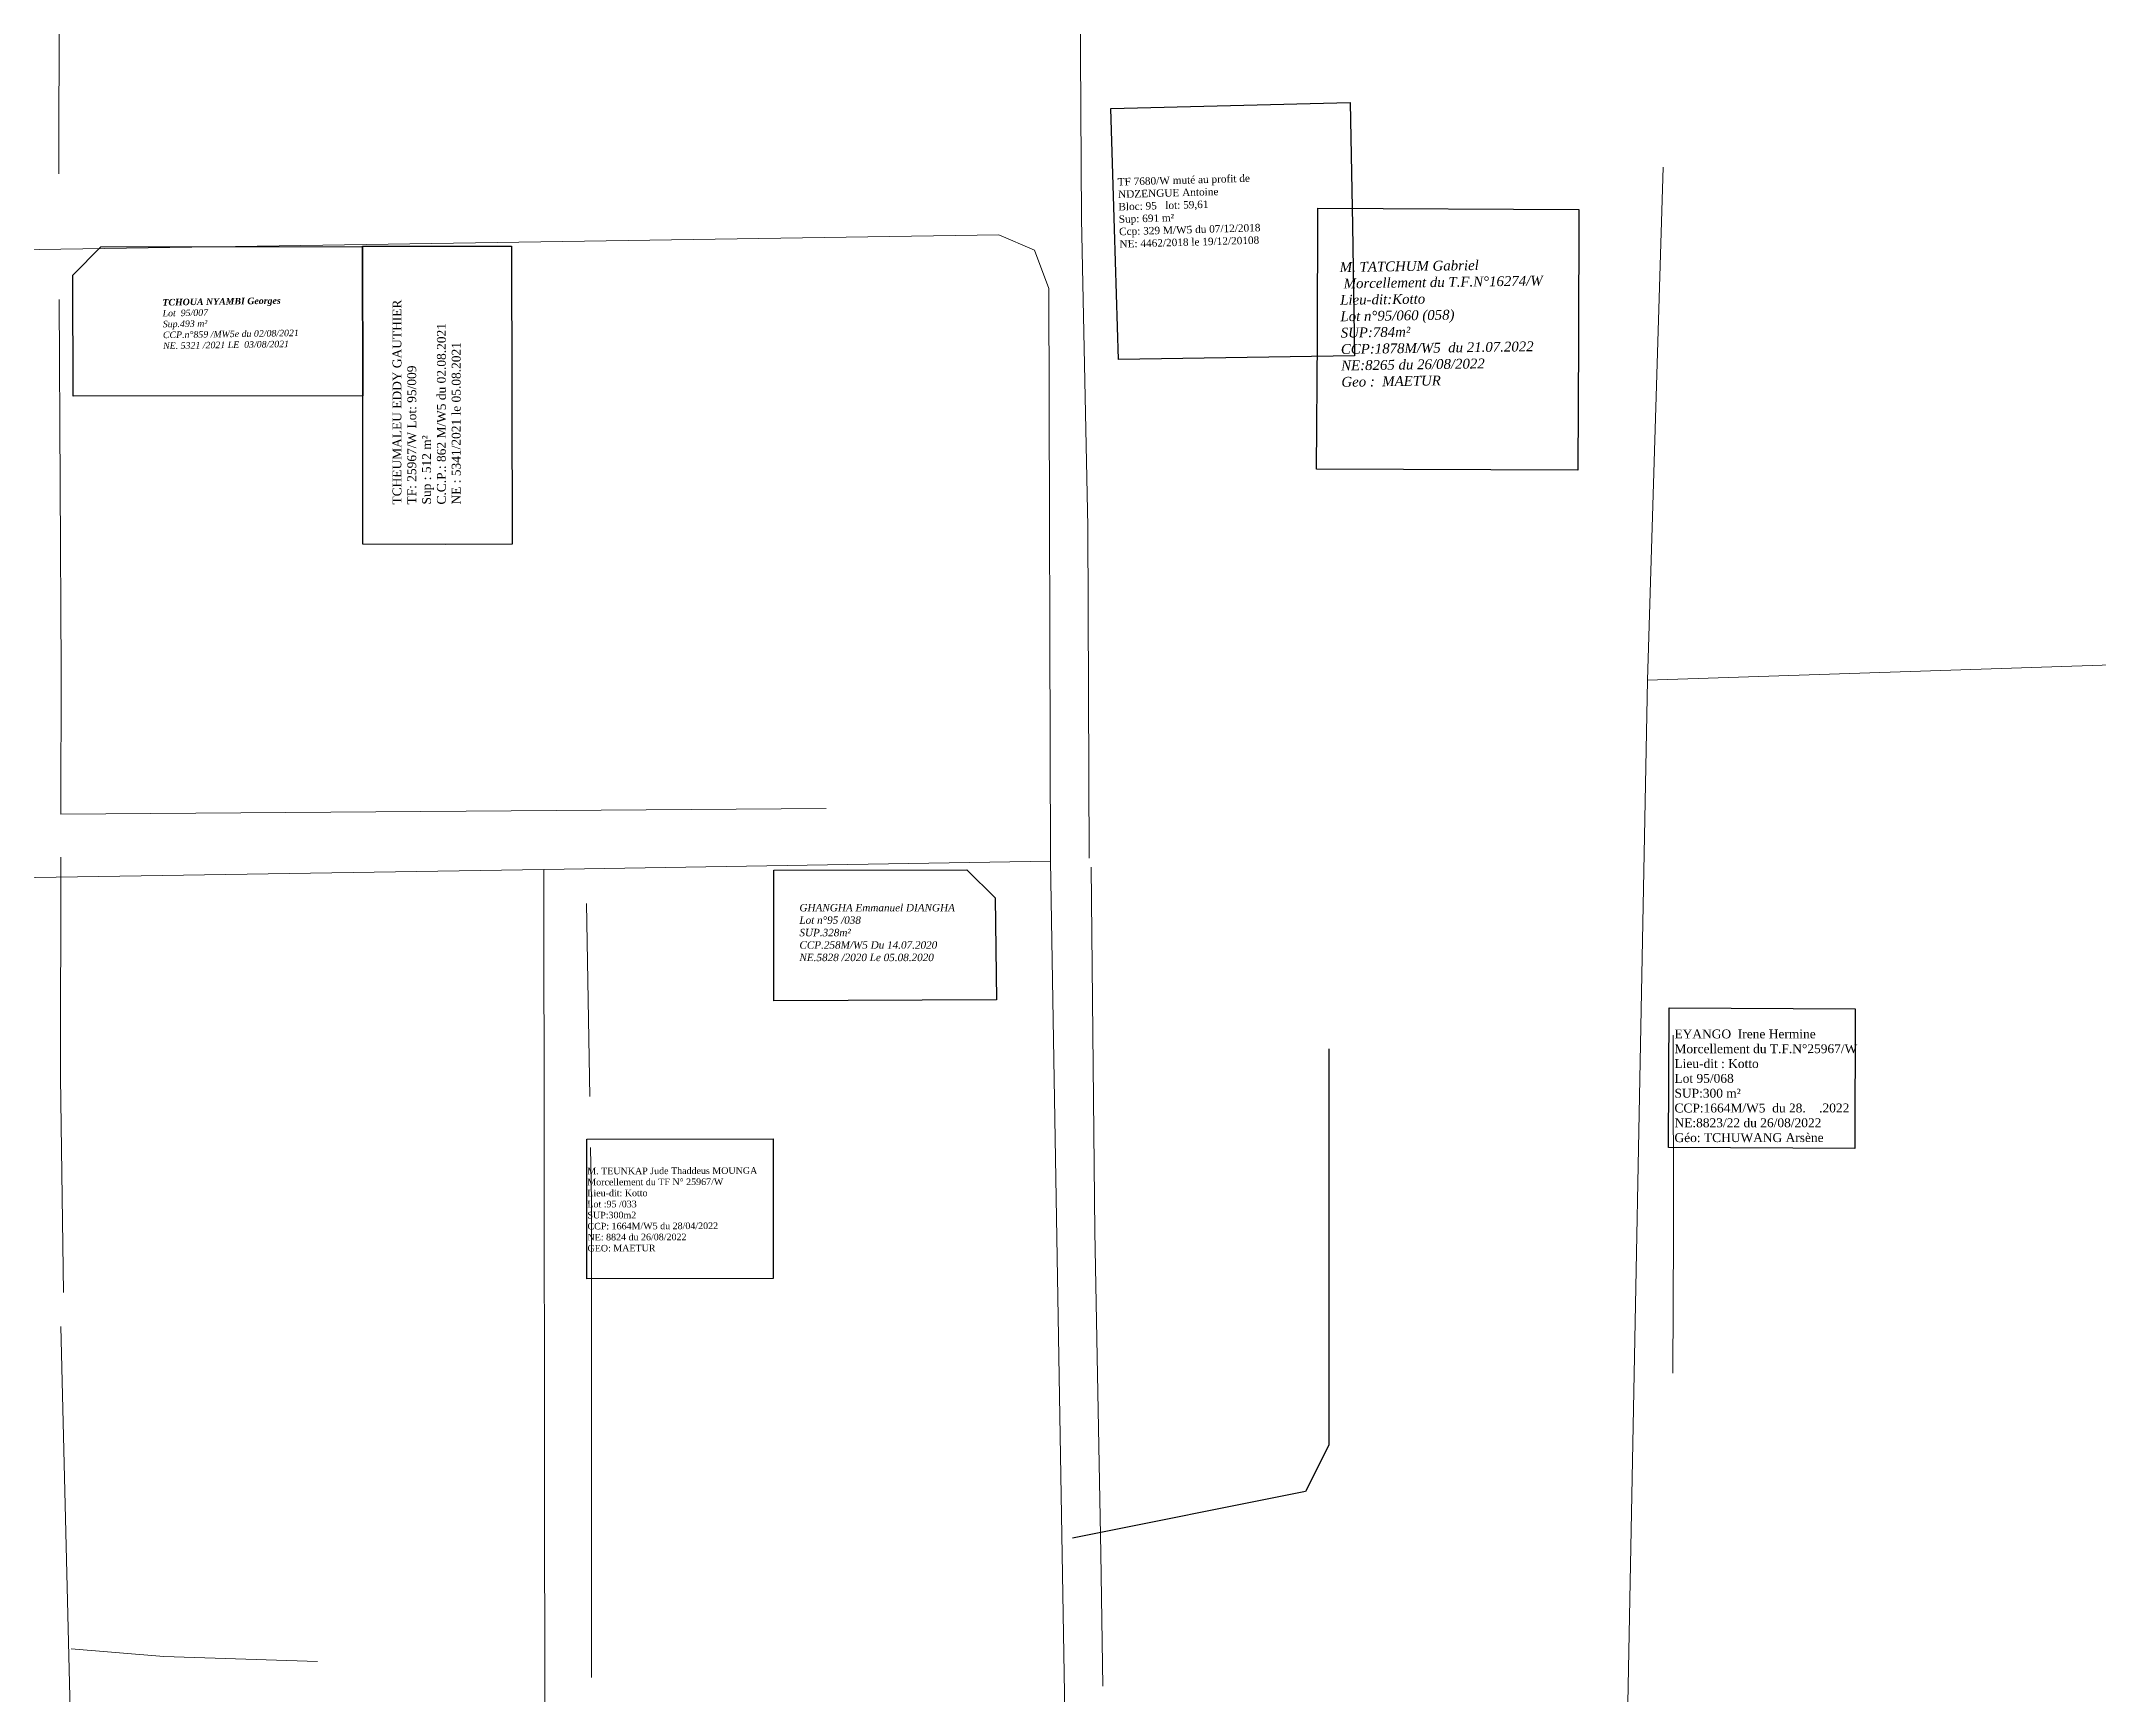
# Model space of a CAD drawing. Header units: millimetres. Extents: x 579832 to 917290, y 449831 to 1452191.
# Drawn here: x 583173 to 583393.7, y 451868.2 to 452045.6 of the extents above; entities that cross this region are included whole.
import ezdxf

# ---------------------------------------------------------------- set-up
doc = ezdxf.new("R2010")
doc.units = ezdxf.units.MM
doc.header["$LTSCALE"] = 10
doc.layers.add('drains_fossés', color=120, linetype='Continuous', lineweight=20)
doc.layers.add('Roads_others', color=24, linetype='Continuous', lineweight=9)
for name, color, linetype in [('end maj 26 02 2021', 7, 'Continuous'), ('MAJ AOUT 2021', 7, 'Continuous'), ('MAJ JUILLET 06.07.2021', 7, 'Continuous'), ('Parcelle MAJ', 6, 'Continuous')]:
    doc.layers.add(name, color=color, linetype=linetype)
doc.styles.add('Times 1.0', font='times.ttf', dxfattribs={"width": 0.99, "height": 1})

# ---------------------------------------------------------------- blocks, each defined once
blk = doc.blocks.new('A$C30041796')
at = {"layer": 'MAJ JUILLET 06.07.2021', "insert": (-21.48, -5.62), "char_height": 0.7, "width": 52.4143, "attachment_point": 1, "rotation": 0.8874}
blk.add_mtext('{\\fTimes New Roman|b1|i1|c0|p18;\\C7;TCHOUA NYAMBI Georges\\P\\fTimes New Roman|b0|i1|c0|p18;Lot  95/007\\PSup.493 m²\\PCCP.n°859 /MW5e du 02/08/2021\\PNE. 5321 /2021 LE  03/08/2021 }', dxfattribs=at)

msp = doc.modelspace()

# ---------------------------------------------------------------- linework, layer by layer
at = {"color": 1, "flags": 128}
msp.add_lwpolyline([(583309.93, 452027.66), (583337.94, 452027.53), (583337.88, 452013.56), (583337.82, 451999.56), (583309.8, 451999.68), (583309.88, 452013.67)], close=True, dxfattribs=at)
msp.add_lwpolyline([(583309.93, 452027.66), (583337.94, 452027.53), (583337.88, 452013.56), (583337.82, 451999.56), (583309.8, 451999.68), (583309.88, 452013.67)], close=True, dxfattribs=at)
msp.add_lwpolyline([(583309.93, 452027.66), (583337.94, 452027.53), (583337.88, 452013.56), (583337.82, 451999.56), (583309.8, 451999.68), (583309.88, 452013.67)], close=True, dxfattribs=at)
msp.add_lwpolyline([(583309.93, 452027.66), (583337.94, 452027.53), (583337.88, 452013.56), (583337.82, 451999.56), (583309.8, 451999.68), (583309.88, 452013.67)], close=True, dxfattribs=at)
at = {"color": 150, "flags": 128}
msp.add_lwpolyline([(583179.37, 452023.52), (583207.46, 452023.54), (583207.5, 452007.55), (583176.42, 452007.5), (583176.37, 452020.49)], close=True, dxfattribs=at)
msp.add_lwpolyline([(583179.37, 452023.52), (583207.46, 452023.54), (583207.5, 452007.55), (583176.42, 452007.5), (583176.37, 452020.49)], close=True, dxfattribs=at)
msp.add_lwpolyline([(583179.37, 452023.52), (583207.46, 452023.54), (583207.5, 452007.55), (583176.42, 452007.5), (583176.37, 452020.49)], close=True, dxfattribs=at)
msp.add_lwpolyline([(583179.37, 452023.52), (583207.46, 452023.54), (583207.5, 452007.55), (583176.42, 452007.5), (583176.37, 452020.49)], close=True, dxfattribs=at)
at = {"color": 7, "flags": 128}
msp.add_lwpolyline([(583231.51, 451927.81), (583251.51, 451927.85), (583251.51, 451912.84), (583231.53, 451912.81)], close=True, dxfattribs=at)
msp.add_lwpolyline([(583231.51, 451927.81), (583251.51, 451927.85), (583251.51, 451912.84), (583231.53, 451912.81)], close=True, dxfattribs=at)
at = {"color": 5, "flags": 128}
msp.add_lwpolyline([(583231.51, 451927.81), (583251.51, 451927.85), (583251.51, 451912.84), (583231.53, 451912.81)], close=True, dxfattribs=at)
msp.add_lwpolyline([(583231.51, 451927.81), (583251.51, 451927.85), (583251.51, 451912.84), (583231.53, 451912.81)], close=True, dxfattribs=at)
at = {"color": 2, "flags": 128}
msp.add_lwpolyline([(583231.51, 451927.81), (583251.51, 451927.85), (583251.51, 451912.84), (583231.53, 451912.81)], close=True, dxfattribs=at)
msp.add_lwpolyline([(583231.51, 451927.81), (583251.51, 451927.85), (583251.51, 451912.84), (583231.53, 451912.81)], close=True, dxfattribs=at)
at = {"layer": 'drains_fossés'}
for p, q in [((583174.93, 452055.69), (583174.87, 452031.34)), ((583174.93, 452055.69), (583174.87, 452031.34)), ((583257.2, 451963.28), (583175.09, 451962.66)), ((583257.2, 451963.28), (583175.09, 451962.66)), ((583231.49, 451953.07), (583231.83, 451932.37)), ((583231.49, 451953.07), (583231.83, 451932.37)), ((583175.09, 451907.69), (583176.22, 451860.37)), ((583175.09, 451907.69), (583176.22, 451860.37))]:
    msp.add_line(p, q, dxfattribs=at)
for points in [[(583284.21, 452086.68), (583284.33, 452067.84), (583284.59, 452026.53), (583285.26, 451993.51), (583285.4, 451957.94)], [(583284.21, 452086.68), (583284.33, 452067.84), (583284.59, 452026.53), (583285.26, 451993.51), (583285.4, 451957.94)], [(583174.92, 452017.88), (583175.11, 451978.1), (583175.09, 451962.66)], [(583174.92, 452017.88), (583175.11, 451978.1), (583175.09, 451962.66)], [(583175.09, 451958.04), (583175.07, 451934.41), (583175.36, 451911.35)], [(583175.09, 451958.04), (583175.07, 451934.41), (583175.36, 451911.35)], [(583285.6, 451956.97), (583286, 451917.89), (583286.67, 451883.38), (583286.88, 451869.12)], [(583285.6, 451956.97), (583286, 451917.89), (583286.67, 451883.38), (583286.88, 451869.12)], [(583348.05, 451938.96), (583348.07, 451917.55), (583348, 451902.69)], [(583348.05, 451938.96), (583348.07, 451917.55), (583348, 451902.69)], [(583231.92, 451926.92), (583232.01, 451921.22), (583232.03, 451870.05)], [(583231.92, 451926.92), (583232.01, 451921.22), (583232.03, 451870.05)], [(583176.21, 451873.14), (583186.13, 451872.3), (583202.63, 451871.78)], [(583176.21, 451873.14), (583186.13, 451872.3), (583202.63, 451871.78)]]:
    msp.add_lwpolyline(points, dxfattribs=at)
at = {"layer": 'end maj 26 02 2021', "color": 3}
msp.add_lwpolyline([(583313.41, 452039), (583313.66, 452025.81), (583313.88, 452011.82), (583288.55, 452011.45), (583288.13, 452025.44), (583287.74, 452038.37)], close=True, dxfattribs=at)
msp.add_lwpolyline([(583313.41, 452039), (583313.66, 452025.81), (583313.88, 452011.82), (583288.55, 452011.45), (583288.13, 452025.44), (583287.74, 452038.37)], close=True, dxfattribs=at)
msp.add_lwpolyline([(583313.41, 452039), (583313.66, 452025.81), (583313.88, 452011.82), (583288.55, 452011.45), (583288.13, 452025.44), (583287.74, 452038.37)], close=True, dxfattribs=at)
msp.add_lwpolyline([(583313.41, 452039), (583313.66, 452025.81), (583313.88, 452011.82), (583288.55, 452011.45), (583288.13, 452025.44), (583287.74, 452038.37)], close=True, dxfattribs=at)
at = {"layer": 'end maj 26 02 2021', "color": 150, "lineweight": -3, "flags": 128}
msp.add_lwpolyline([(583272.27, 451956.68), (583275.31, 451953.69), (583275.45, 451942.74), (583251.59, 451942.64), (583251.56, 451942.64), (583251.56, 451956.66), (583272.27, 451956.68)], close=True, dxfattribs=at)
msp.add_lwpolyline([(583272.27, 451956.68), (583275.31, 451953.69), (583275.45, 451942.74), (583251.59, 451942.64), (583251.56, 451942.64), (583251.56, 451956.66), (583272.27, 451956.68)], close=True, dxfattribs=at)
msp.add_lwpolyline([(583272.27, 451956.68), (583275.31, 451953.69), (583275.45, 451942.74), (583251.59, 451942.64), (583251.56, 451942.64), (583251.56, 451956.66), (583272.27, 451956.68)], close=True, dxfattribs=at)
msp.add_lwpolyline([(583272.27, 451956.68), (583275.31, 451953.69), (583275.45, 451942.74), (583251.59, 451942.64), (583251.56, 451942.64), (583251.56, 451956.66), (583272.27, 451956.68)], close=True, dxfattribs=at)
at = {"layer": 'end maj 26 02 2021', "flags": 128}
msp.add_lwpolyline([(583311.11, 451937.49), (583311.11, 451924.99), (583311.11, 451909.99), (583311.11, 451894.99), (583308.61, 451889.99), (583283.61, 451884.99)], dxfattribs=at)
msp.add_lwpolyline([(583311.11, 451937.49), (583311.11, 451924.99), (583311.11, 451909.99), (583311.11, 451894.99), (583308.61, 451889.99), (583283.61, 451884.99)], dxfattribs=at)
msp.add_lwpolyline([(583311.11, 451937.49), (583311.11, 451924.99), (583311.11, 451909.99), (583311.11, 451894.99), (583308.61, 451889.99), (583283.61, 451884.99)], dxfattribs=at)
msp.add_lwpolyline([(583311.11, 451937.49), (583311.11, 451924.99), (583311.11, 451909.99), (583311.11, 451894.99), (583308.61, 451889.99), (583283.61, 451884.99)], dxfattribs=at)
at = {"layer": 'MAJ AOUT 2021', "lineweight": -3, "flags": 128}
msp.add_lwpolyline([(583179.37, 452023.52), (583207.46, 452023.54)], dxfattribs=at)
msp.add_lwpolyline([(583179.37, 452023.52), (583207.46, 452023.54)], dxfattribs=at)
msp.add_lwpolyline([(583179.37, 452023.52), (583207.46, 452023.54)], dxfattribs=at)
msp.add_lwpolyline([(583179.37, 452023.52), (583207.46, 452023.54)], dxfattribs=at)
at = {"layer": 'MAJ AOUT 2021', "flags": 128}
msp.add_lwpolyline([(583223.45, 452023.61), (583223.49, 451991.61), (583216.37, 451991.59), (583207.48, 451991.64), (583207.47, 452007.61), (583207.46, 452023.6)], close=True, dxfattribs=at)
msp.add_lwpolyline([(583223.45, 452023.61), (583223.49, 451991.61), (583216.37, 451991.59), (583207.48, 451991.64), (583207.47, 452007.61), (583207.46, 452023.6)], close=True, dxfattribs=at)
msp.add_lwpolyline([(583223.45, 452023.61), (583223.49, 451991.61), (583216.37, 451991.59), (583207.48, 451991.64), (583207.47, 452007.61), (583207.46, 452023.6)], close=True, dxfattribs=at)
msp.add_lwpolyline([(583223.45, 452023.61), (583223.49, 451991.61), (583216.37, 451991.59), (583207.48, 451991.64), (583207.47, 452007.61), (583207.46, 452023.6)], close=True, dxfattribs=at)
at = {"layer": 'Parcelle MAJ', "color": 6, "lineweight": 30, "flags": 128}
msp.add_lwpolyline([(583347.63, 451941.89), (583367.59, 451941.77), (583367.54, 451926.78), (583347.56, 451926.91)], close=True, dxfattribs=at)
msp.add_lwpolyline([(583347.63, 451941.89), (583367.59, 451941.77), (583367.54, 451926.78), (583347.56, 451926.91)], close=True, dxfattribs=at)
msp.add_lwpolyline([(583347.63, 451941.89), (583367.59, 451941.77), (583367.54, 451926.78), (583347.56, 451926.91)], close=True, dxfattribs=at)
msp.add_lwpolyline([(583347.63, 451941.89), (583367.59, 451941.77), (583367.54, 451926.78), (583347.56, 451926.91)], close=True, dxfattribs=at)
msp.add_lwpolyline([(583347.63, 451941.89), (583367.59, 451941.77), (583367.54, 451926.78), (583347.56, 451926.91)], close=True, dxfattribs=at)
msp.add_lwpolyline([(583347.63, 451941.89), (583367.59, 451941.77), (583367.54, 451926.78), (583347.56, 451926.91)], close=True, dxfattribs=at)
at = {"layer": 'Roads_others'}
for p, q in [((583346.99, 452032.05), (583345.28, 451977.05)), ((583346.99, 452032.05), (583345.28, 451977.05)), ((583345.28, 451977.05), (583343.04, 451860.41)), ((583345.28, 451977.05), (583343.04, 451860.41)), ((583226.92, 451956.74), (583227.02, 451860.47)), ((583226.92, 451956.74), (583227.02, 451860.47))]:
    msp.add_line(p, q, dxfattribs=at)
for points in [[(583168.03, 452023.15), (583275.7, 452024.81), (583279.54, 452023.18), (583281.06, 452019.04), (583281.27, 451957.61), (583282.9, 451859.85)], [(583168.03, 452023.15), (583275.7, 452024.81), (583279.54, 452023.18), (583281.06, 452019.04), (583281.27, 451957.61), (583282.9, 451859.85)], [(583345.28, 451977.05), (583399.51, 451978.84), (583472.35, 451979.2)], [(583345.28, 451977.05), (583399.51, 451978.84), (583472.35, 451979.2)], [(583281.27, 451957.61), (583226.92, 451956.74), (583170.06, 451955.83)], [(583281.27, 451957.61), (583226.92, 451956.74), (583170.06, 451955.83)]]:
    msp.add_lwpolyline(points, dxfattribs=at)

# ---------------------------------------------------------------- block references
at = {"layer": 'MAJ AOUT 2021', "lineweight": -3}
msp.add_blockref('A$C30041796', (583207.46, 452023.54), dxfattribs=at)
msp.add_blockref('A$C30041796', (583207.46, 452023.54), dxfattribs=at)
msp.add_blockref('A$C30041796', (583207.46, 452023.54), dxfattribs=at)
msp.add_blockref('A$C30041796', (583207.46, 452023.54), dxfattribs=at)

# ---------------------------------------------------------------- texts
at = {"color": 7, "attachment_point": 1}
for s, insert, char_height, width, rotation in [('{\\fTimes New Roman|b0|i1|c0|p18;M. TATCHUM Gabriel\\P \\C1;Morcellement du T.F.N°16274/W\\P\\C7;Lieu-dit:Kotto\\PLot n°95/060 (058)\\PSUP:784m²\\PCCP:1878M/W5  du 21.07.2022\\PNE:8265 du 26/08/2022\\PGeo :  MAETUR}', (583312.27, 452021.87), 1.0552, 66.6405, 0.8465), ('{\\fTimes New Roman|b0|i1|c0|p18;M. TATCHUM Gabriel\\P \\C1;Morcellement du T.F.N°16274/W\\P\\C7;Lieu-dit:Kotto\\PLot n°95/060 (058)\\PSUP:784m²\\PCCP:1878M/W5  du 21.07.2022\\PNE:8265 du 26/08/2022\\PGeo :  MAETUR}', (583312.27, 452021.87), 1.0552, 66.6405, 0.8465), ('{\\fTimes New Roman|b0|i1|c0|p18;M. TATCHUM Gabriel\\P \\C1;Morcellement du T.F.N°16274/W\\P\\C7;Lieu-dit:Kotto\\PLot n°95/060 (058)\\PSUP:784m²\\PCCP:1878M/W5  du 21.07.2022\\PNE:8265 du 26/08/2022\\PGeo :  MAETUR}', (583312.27, 452021.87), 1.0552, 66.6405, 0.8465), ('{\\fTimes New Roman|b0|i1|c0|p18;M. TATCHUM Gabriel\\P \\C1;Morcellement du T.F.N°16274/W\\P\\C7;Lieu-dit:Kotto\\PLot n°95/060 (058)\\PSUP:784m²\\PCCP:1878M/W5  du 21.07.2022\\PNE:8265 du 26/08/2022\\PGeo :  MAETUR}', (583312.27, 452021.87), 1.0552, 66.6405, 0.8465), ('\\pt11,12.5,13;{\\fTimes New Roman|b0|i0|c0|p18;M. TEUNKAP Jude Thaddeus MOUNGA\\P\\C1;Morcellement du TF N° 25967/W\\P\\ptz;\\C7;Lieu-dit: Kotto\\P\\C256;Lot :95 /033\\PSUP:300m2\\PCCP: 1664M/W5 du 28/04/2022\\PNE: 8824 du 26/08/2022\\PGEO: MAETUR}', (583231.56, 451924.73), 0.7092, 26.1121, 0.1949), ('\\pt11,12.5,13;{\\fTimes New Roman|b0|i0|c0|p18;M. TEUNKAP Jude Thaddeus MOUNGA\\P\\C1;Morcellement du TF N° 25967/W\\P\\ptz;\\C7;Lieu-dit: Kotto\\P\\C256;Lot :95 /033\\PSUP:300m2\\PCCP: 1664M/W5 du 28/04/2022\\PNE: 8824 du 26/08/2022\\PGEO: MAETUR}', (583231.56, 451924.73), 0.7092, 26.1121, 0.1949)]:
    msp.add_mtext(s, dxfattribs=dict(at, insert=insert, char_height=char_height, width=width, rotation=rotation))
at = {"color": 2, "attachment_point": 1}
for s, insert, char_height, width, rotation in [('{\\fTimes New Roman|b0|i0|c186|p18;\\C7;EYANGO  Irene Hermine\\P\\C1;Morcellement du T.F.N°25967/W\\P\\C7;Lieu-dit : Kotto\\PLot 95/068\\PSUP:300 m²\\PCCP:1664M/W5  du 28.    .2022\\PNE:8823/22 du 26/08/2022\\P\\C1;G\\fTimes New Roman|b0|i0|c0|p18;éo: TCHUWANG Arsène}', (583348.19, 451939.56), 0.9532, 60.1962, 0.0215), ('{\\fTimes New Roman|b0|i0|c186|p18;\\C7;EYANGO  Irene Hermine\\P\\C1;Morcellement du T.F.N°25967/W\\P\\C7;Lieu-dit : Kotto\\PLot 95/068\\PSUP:300 m²\\PCCP:1664M/W5  du 28.    .2022\\PNE:8823/22 du 26/08/2022\\P\\C1;G\\fTimes New Roman|b0|i0|c0|p18;éo: TCHUWANG Arsène}', (583348.19, 451939.56), 0.9532, 60.1962, 0.0215), ('\\pt11,12.5,13;{\\fTimes New Roman|b0|i0|c0|p18;M. TEUNKAP Jude Thaddeus MOUNGA\\P\\C1;Morcellement du TF N° 25967/W\\P\\ptz;\\C7;Lieu-dit: Kotto\\P\\C256;Lot :95 /033\\PSUP:300m2\\PCCP: 1664M/W5 du 28/04/2022\\PNE: 8824 du 26/08/2022\\PGEO: MAETUR}', (583231.56, 451924.73), 0.7092, 26.1121, 0.1949), ('\\pt11,12.5,13;{\\fTimes New Roman|b0|i0|c0|p18;M. TEUNKAP Jude Thaddeus MOUNGA\\P\\C1;Morcellement du TF N° 25967/W\\P\\ptz;\\C7;Lieu-dit: Kotto\\P\\C256;Lot :95 /033\\PSUP:300m2\\PCCP: 1664M/W5 du 28/04/2022\\PNE: 8824 du 26/08/2022\\PGEO: MAETUR}', (583231.56, 451924.73), 0.7092, 26.1121, 0.1949), ('\\pt11,12.5,13;{\\fTimes New Roman|b0|i0|c0|p18;M. TEUNKAP Jude Thaddeus MOUNGA\\P\\C1;Morcellement du TF N° 25967/W\\P\\ptz;\\C7;Lieu-dit: Kotto\\P\\C256;Lot :95 /033\\PSUP:300m2\\PCCP: 1664M/W5 du 28/04/2022\\PNE: 8824 du 26/08/2022\\PGEO: MAETUR}', (583231.56, 451924.73), 0.7092, 26.1121, 0.1949), ('\\pt11,12.5,13;{\\fTimes New Roman|b0|i0|c0|p18;M. TEUNKAP Jude Thaddeus MOUNGA\\P\\C1;Morcellement du TF N° 25967/W\\P\\ptz;\\C7;Lieu-dit: Kotto\\P\\C256;Lot :95 /033\\PSUP:300m2\\PCCP: 1664M/W5 du 28/04/2022\\PNE: 8824 du 26/08/2022\\PGEO: MAETUR}', (583231.56, 451924.73), 0.7092, 26.1121, 0.1949)]:
    msp.add_mtext(s, dxfattribs=dict(at, insert=insert, char_height=char_height, width=width, rotation=rotation))
at = {"layer": 'end maj 26 02 2021', "insert": (583288.45, 452030.89), "char_height": 0.7998, "attachment_point": 1, "rotation": 1.6378}
msp.add_mtext_dynamic_manual_height_columns('{\\fTimes New Roman|b0|i0|c0|p18;\\C1;TF 7680/W muté au profit de \\P\\C256;NDZENGUE Antoine\\PBloc: 95   lot: 59,61\\PSup: 691 m²\\PCcp: 329 M/W5 du 07/12/2018\\PNE: 4462/2018 le 19/12/20108}', width=205.8268, gutter_width=12.5, heights=[60.29], dxfattribs=at)
msp.add_mtext_dynamic_manual_height_columns('{\\fTimes New Roman|b0|i0|c0|p18;\\C1;TF 7680/W muté au profit de \\P\\C256;NDZENGUE Antoine\\PBloc: 95   lot: 59,61\\PSup: 691 m²\\PCcp: 329 M/W5 du 07/12/2018\\PNE: 4462/2018 le 19/12/20108}', width=205.8268, gutter_width=12.5, heights=[60.29], dxfattribs=at)
msp.add_mtext_dynamic_manual_height_columns('{\\fTimes New Roman|b0|i0|c0|p18;\\C1;TF 7680/W muté au profit de \\P\\C256;NDZENGUE Antoine\\PBloc: 95   lot: 59,61\\PSup: 691 m²\\PCcp: 329 M/W5 du 07/12/2018\\PNE: 4462/2018 le 19/12/20108}', width=205.8268, gutter_width=12.5, heights=[60.29], dxfattribs=at)
msp.add_mtext_dynamic_manual_height_columns('{\\fTimes New Roman|b0|i0|c0|p18;\\C1;TF 7680/W muté au profit de \\P\\C256;NDZENGUE Antoine\\PBloc: 95   lot: 59,61\\PSup: 691 m²\\PCcp: 329 M/W5 du 07/12/2018\\PNE: 4462/2018 le 19/12/20108}', width=205.8268, gutter_width=12.5, heights=[60.29], dxfattribs=at)
at = {"layer": 'end maj 26 02 2021', "color": 150, "linetype": 'ByBlock', "lineweight": -3, "ltscale": 0.0014, "insert": (583254.32, 451953.03), "char_height": 0.8, "width": 23.2568, "attachment_point": 1, "style": 'Times 1.0'}
msp.add_mtext('{\\fTimes New Roman|b0|i1|c186|p18;\\C7;GHANGHA Emmanuel DIANGHA\\PLot n°95 /\\fTimes New Roman|b0|i1|c0|p18;038\\fTimes New Roman|b0|i1|c186|p18; \\fTimes New Roman|b0|i1|c0|p18;\\P\\fTimes New Roman|b0|i1|c186|p18;SUP.\\fTimes New Roman|b0|i1|c0|p18;328\\fTimes New Roman|b0|i1|c186|p18;m²\\PCCP.\\fTimes New Roman|b0|i1|c0|p18;258\\fTimes New Roman|b0|i1|c186|p18;M/W5 Du \\fTimes New Roman|b0|i1|c0|p18;14\\fTimes New Roman|b0|i1|c186|p18;.0\\fTimes New Roman|b0|i1|c0|p18;7\\fTimes New Roman|b0|i1|c186|p18;.2020\\PNE.\\fTimes New Roman|b0|i1|c0|p18;5828\\fTimes New Roman|b0|i1|c186|p18; /2020 Le 0\\fTimes New Roman|b0|i1|c0|p18;5\\fTimes New Roman|b0|i1|c186|p18;.0\\fTimes New Roman|b0|i1|c0|p18;8\\fTimes New Roman|b0|i1|c186|p18;.202\\fTimes New Roman|b0|i1|c0|p18;0}', dxfattribs=at)
msp.add_mtext('{\\fTimes New Roman|b0|i1|c186|p18;\\C7;GHANGHA Emmanuel DIANGHA\\PLot n°95 /\\fTimes New Roman|b0|i1|c0|p18;038\\fTimes New Roman|b0|i1|c186|p18; \\fTimes New Roman|b0|i1|c0|p18;\\P\\fTimes New Roman|b0|i1|c186|p18;SUP.\\fTimes New Roman|b0|i1|c0|p18;328\\fTimes New Roman|b0|i1|c186|p18;m²\\PCCP.\\fTimes New Roman|b0|i1|c0|p18;258\\fTimes New Roman|b0|i1|c186|p18;M/W5 Du \\fTimes New Roman|b0|i1|c0|p18;14\\fTimes New Roman|b0|i1|c186|p18;.0\\fTimes New Roman|b0|i1|c0|p18;7\\fTimes New Roman|b0|i1|c186|p18;.2020\\PNE.\\fTimes New Roman|b0|i1|c0|p18;5828\\fTimes New Roman|b0|i1|c186|p18; /2020 Le 0\\fTimes New Roman|b0|i1|c0|p18;5\\fTimes New Roman|b0|i1|c186|p18;.0\\fTimes New Roman|b0|i1|c0|p18;8\\fTimes New Roman|b0|i1|c186|p18;.202\\fTimes New Roman|b0|i1|c0|p18;0}', dxfattribs=at)
msp.add_mtext('{\\fTimes New Roman|b0|i1|c186|p18;\\C7;GHANGHA Emmanuel DIANGHA\\PLot n°95 /\\fTimes New Roman|b0|i1|c0|p18;038\\fTimes New Roman|b0|i1|c186|p18; \\fTimes New Roman|b0|i1|c0|p18;\\P\\fTimes New Roman|b0|i1|c186|p18;SUP.\\fTimes New Roman|b0|i1|c0|p18;328\\fTimes New Roman|b0|i1|c186|p18;m²\\PCCP.\\fTimes New Roman|b0|i1|c0|p18;258\\fTimes New Roman|b0|i1|c186|p18;M/W5 Du \\fTimes New Roman|b0|i1|c0|p18;14\\fTimes New Roman|b0|i1|c186|p18;.0\\fTimes New Roman|b0|i1|c0|p18;7\\fTimes New Roman|b0|i1|c186|p18;.2020\\PNE.\\fTimes New Roman|b0|i1|c0|p18;5828\\fTimes New Roman|b0|i1|c186|p18; /2020 Le 0\\fTimes New Roman|b0|i1|c0|p18;5\\fTimes New Roman|b0|i1|c186|p18;.0\\fTimes New Roman|b0|i1|c0|p18;8\\fTimes New Roman|b0|i1|c186|p18;.202\\fTimes New Roman|b0|i1|c0|p18;0}', dxfattribs=at)
msp.add_mtext('{\\fTimes New Roman|b0|i1|c186|p18;\\C7;GHANGHA Emmanuel DIANGHA\\PLot n°95 /\\fTimes New Roman|b0|i1|c0|p18;038\\fTimes New Roman|b0|i1|c186|p18; \\fTimes New Roman|b0|i1|c0|p18;\\P\\fTimes New Roman|b0|i1|c186|p18;SUP.\\fTimes New Roman|b0|i1|c0|p18;328\\fTimes New Roman|b0|i1|c186|p18;m²\\PCCP.\\fTimes New Roman|b0|i1|c0|p18;258\\fTimes New Roman|b0|i1|c186|p18;M/W5 Du \\fTimes New Roman|b0|i1|c0|p18;14\\fTimes New Roman|b0|i1|c186|p18;.0\\fTimes New Roman|b0|i1|c0|p18;7\\fTimes New Roman|b0|i1|c186|p18;.2020\\PNE.\\fTimes New Roman|b0|i1|c0|p18;5828\\fTimes New Roman|b0|i1|c186|p18; /2020 Le 0\\fTimes New Roman|b0|i1|c0|p18;5\\fTimes New Roman|b0|i1|c186|p18;.0\\fTimes New Roman|b0|i1|c0|p18;8\\fTimes New Roman|b0|i1|c186|p18;.202\\fTimes New Roman|b0|i1|c0|p18;0}', dxfattribs=at)
at = {"layer": 'MAJ AOUT 2021', "insert": (583210.67, 451995.88), "char_height": 0.9525, "attachment_point": 1, "rotation": 89.9902}
msp.add_mtext_dynamic_manual_height_columns('{\\fTimes New Roman|b0|i0|c0|p18;TCHEUMALEU EDDY GAUTHIER\\PTF: 25967/W Lot: 95/009\\PSup : 512 m²\\PC.C.P.: 862 M/W5 du 02.08.2021\\PNE : 5341/2021 le 05.08.2021}', width=22.0115, gutter_width=12.5, heights=[8.25], dxfattribs=at)
msp.add_mtext_dynamic_manual_height_columns('{\\fTimes New Roman|b0|i0|c0|p18;TCHEUMALEU EDDY GAUTHIER\\PTF: 25967/W Lot: 95/009\\PSup : 512 m²\\PC.C.P.: 862 M/W5 du 02.08.2021\\PNE : 5341/2021 le 05.08.2021}', width=22.0115, gutter_width=12.5, heights=[8.25], dxfattribs=at)
msp.add_mtext_dynamic_manual_height_columns('{\\fTimes New Roman|b0|i0|c0|p18;TCHEUMALEU EDDY GAUTHIER\\PTF: 25967/W Lot: 95/009\\PSup : 512 m²\\PC.C.P.: 862 M/W5 du 02.08.2021\\PNE : 5341/2021 le 05.08.2021}', width=22.0115, gutter_width=12.5, heights=[8.25], dxfattribs=at)
msp.add_mtext_dynamic_manual_height_columns('{\\fTimes New Roman|b0|i0|c0|p18;TCHEUMALEU EDDY GAUTHIER\\PTF: 25967/W Lot: 95/009\\PSup : 512 m²\\PC.C.P.: 862 M/W5 du 02.08.2021\\PNE : 5341/2021 le 05.08.2021}', width=22.0115, gutter_width=12.5, heights=[8.25], dxfattribs=at)

doc.saveas('drawing.dxf')
